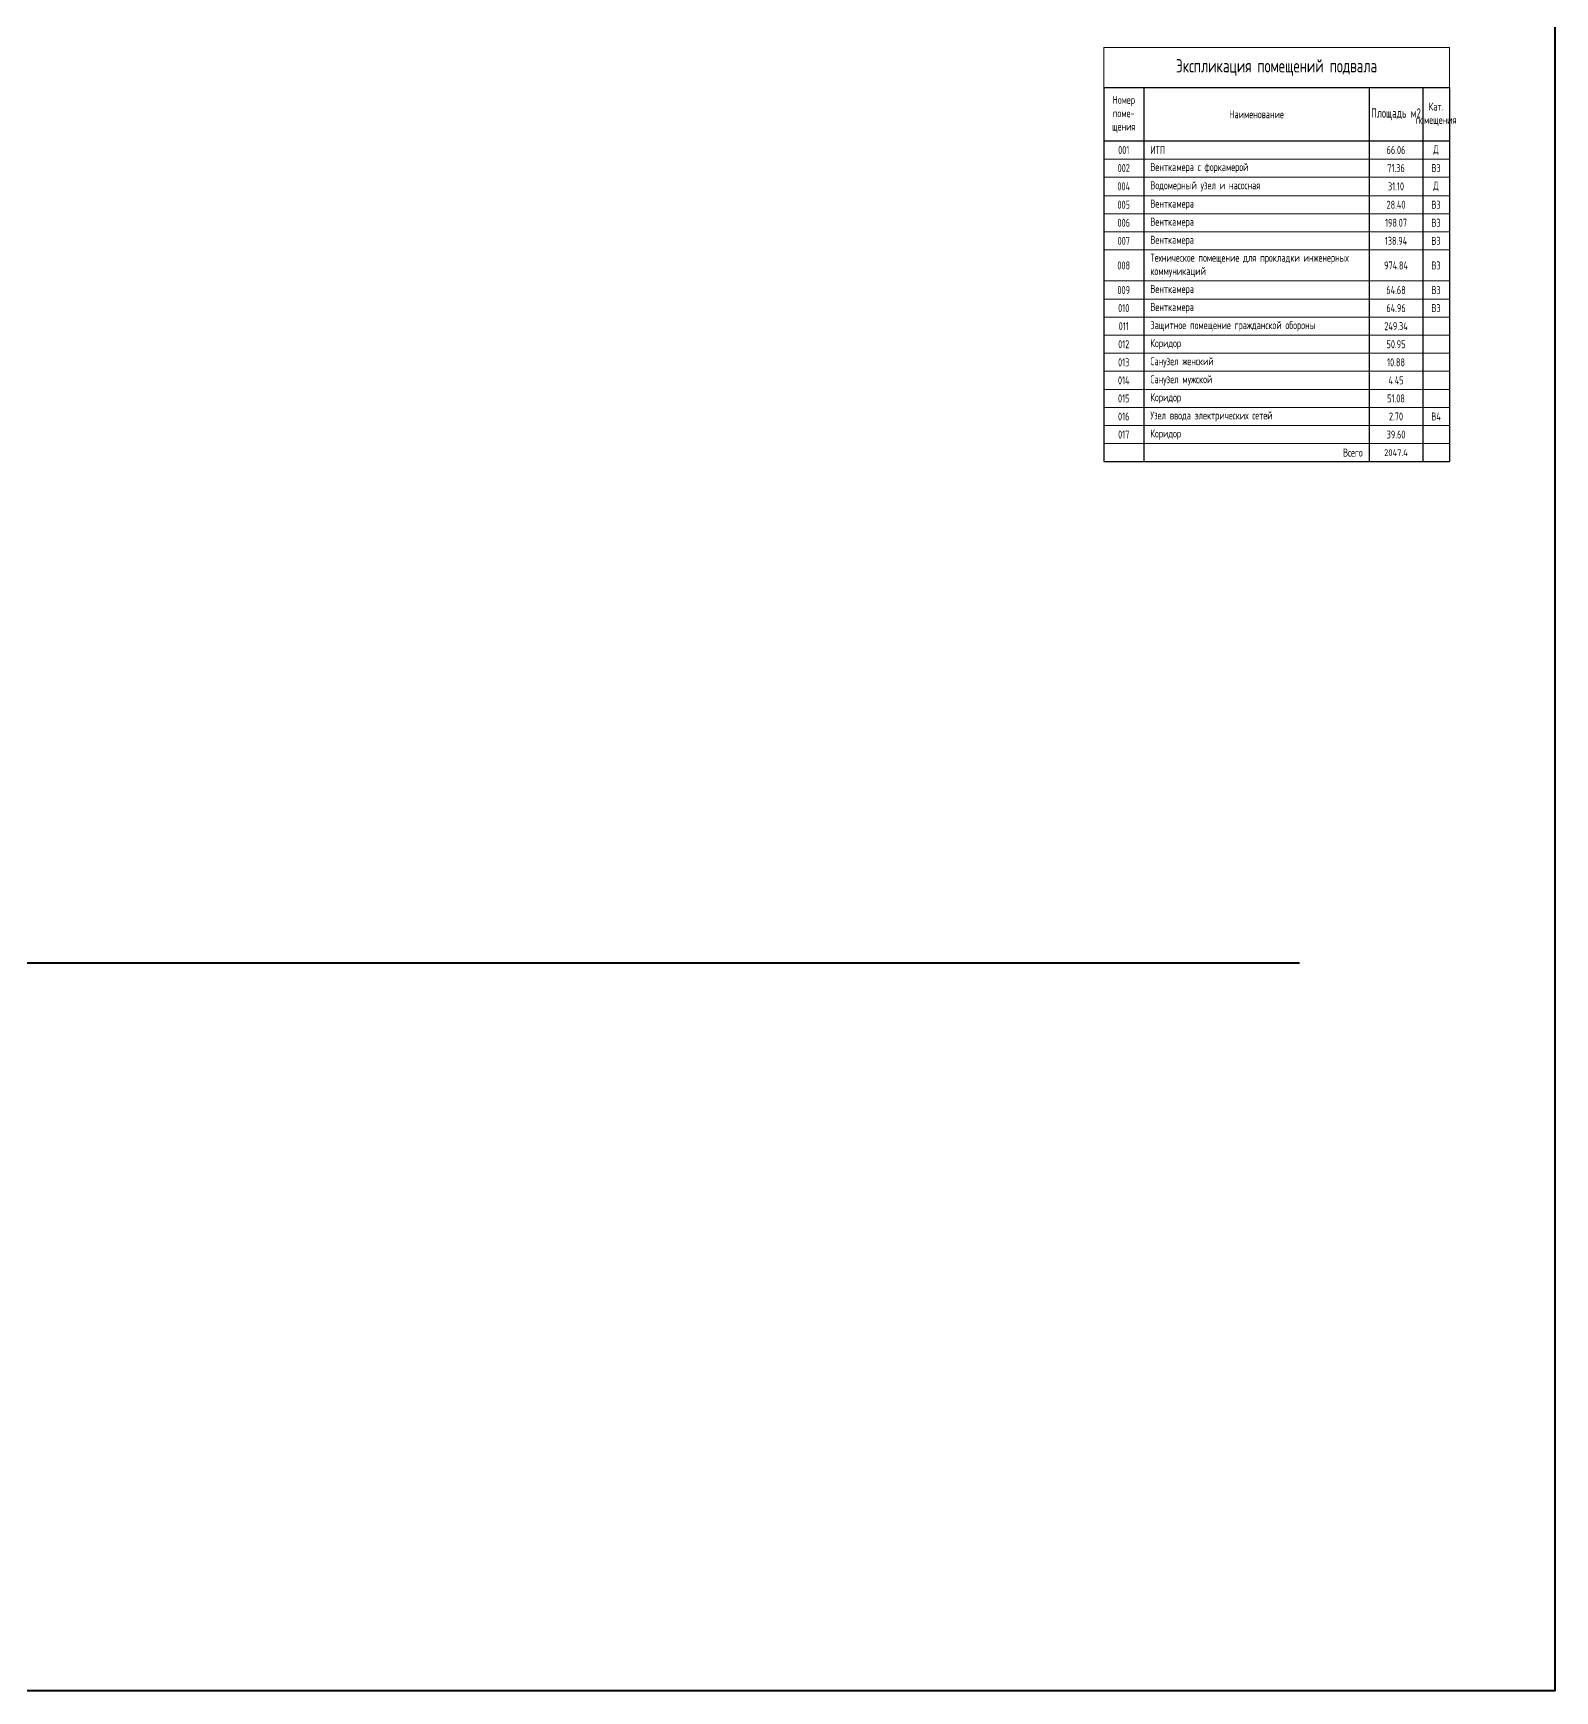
# Model space of a CAD drawing. Header units: millimetres. Extents: x -228453 to 227689, y -157708 to 78645.
# Drawn here: x 23491 to 80523, y -157708 to -95579 of the extents above; entities that cross this region are included whole.
import ezdxf

# ---------------------------------------------------------------- set-up
doc = ezdxf.new("R2010")
doc.units = ezdxf.units.MM
doc.layers.get('0').update_dxf_attribs({"color": 250, "lineweight": 0})
doc.layers.get('Defpoints').update_dxf_attribs({"true_color": 0xe5410b})
doc.layers.add('АР_Таблицы', color=164, linetype='Continuous')
doc.styles.add('ISOCPEUR', font='isocpeur.ttf', dxfattribs={"width": 0.7})
doc.styles.add('ISOCPEUR_2', font='isocpeur.ttf', dxfattribs={"width": 0.9, "height": 300})

# ---------------------------------------------------------------- blocks, each defined once
blk = doc.blocks.new('*T971')
at = {"layer": 'Defpoints', "color": 8, "linetype": 'ByBlock', "lineweight": 0, "ltscale": 20, "transparency": 16777216}
for p, q in [((0, 0), (12955, 0)), ((0, 0), (0, -1500)), ((12955, 0), (12955, -1500))]:
    blk.add_line(p, q, dxfattribs=at)
at = {"layer": 'АР_Таблицы', "color": 0, "linetype": 'ByBlock', "lineweight": 30, "ltscale": 20, "transparency": 16777216}
for p, q in [((0, -1500), (12955, -1500)), ((0, -1500), (0, -15518)), ((1500, -1500), (1500, -15518)), ((9955, -1500), (9955, -15518)), ((11955, -1500), (11955, -15518)), ((12955, -1500), (12955, -15518)), ((0, -3500), (12955, -3500)), ((0, -15518), (12955, -15518))]:
    blk.add_line(p, q, dxfattribs=at)
at = {"layer": 'АР_Таблицы', "color": 0, "linetype": 'ByBlock', "lineweight": -2, "ltscale": 20, "transparency": 16777216}
for p, q in [((0, -4177), (12955, -4177)), ((0, -4854), (12955, -4854)), ((0, -5551), (12955, -5551)), ((0, -6228), (12955, -6228)), ((0, -6905), (12955, -6905)), ((0, -7582), (12955, -7582)), ((0, -8748), (12955, -8748)), ((0, -9425), (12955, -9425)), ((0, -10102), (12955, -10102)), ((0, -10779), (12955, -10779)), ((0, -11456), (12955, -11456)), ((0, -12133), (12955, -12133)), ((0, -12810), (12955, -12810)), ((0, -13487), (12955, -13487)), ((0, -14164), (12955, -14164)), ((0, -14841), (12955, -14841))]:
    blk.add_line(p, q, dxfattribs=at)
at = {"layer": 'АР_Таблицы', "ltscale": 20, "transparency": 16777216}
for s, insert, char_height, width, attachment_point, style in [('Экспликация помещений подвала', (6477, -750), 500, 12854.8, 5, 'ISOCPEUR'), ('Номер поме- щения', (750, -2500), 300, 1400, 5, 'ISOCPEUR'), ('Наименование', (5727, -2500), 300, 8354.8, 5, 'ISOCPEUR'), ('Площадь м2', (10955, -2500), 350, 1900, 5, 'ISOCPEUR'), ('Кат. помещения', (12455, -2500), 300, 900, 5, 'ISOCPEUR'), ('001', (750, -3838), 300, 1223.08, 5, 'ISOCPEUR'), ('ИТП', (1750, -3838), 300, 7954.8, 4, 'ISOCPEUR'), ('66.06', (10955, -3838), 300, 1500, 5, 'ISOCPEUR'), ('{\\C1;Д}', (12455, -3838), 300, 900, 5, 'ISOCPEUR'), ('Венткамера с форкамерой', (1750, -4515), 300, 7954.8, 4, 'ISOCPEUR'), ('002', (750, -4515), 300, 1223.08, 5, 'ISOCPEUR'), ('71.36', (10955, -4515), 300, 1500, 5, 'ISOCPEUR'), ('{\\C1;В3}', (12455, -4515), 300, 900, 5, 'ISOCPEUR'), ('004', (750, -5202), 300, 1223.08, 5, 'ISOCPEUR'), ('Водомерный узел и насосная', (1750, -5202), 300, 7954.8, 4, 'ISOCPEUR'), ('31.10', (10955, -5202), 300, 1500, 5, 'ISOCPEUR'), ('{\\C1;Д}', (12455, -5202), 300, 900, 5, 'ISOCPEUR'), ('005', (750, -5889), 300, 1223.08, 5, 'ISOCPEUR'), ('Венткамера', (1750, -5889), 300, 7954.8, 4, 'ISOCPEUR'), ('28.40', (10955, -5889), 300, 1500, 5, 'ISOCPEUR'), ('{\\C1;В3}', (12455, -5889), 300, 900, 5, 'ISOCPEUR'), ('006', (750, -6566), 300, 1223.08, 5, 'ISOCPEUR'), ('Венткамера', (1750, -6566), 300, 7954.8, 4, 'ISOCPEUR'), ('198.07', (10955, -6566), 300, 1500, 5, 'ISOCPEUR'), ('{\\C1;В3}', (12455, -6566), 300, 900, 5, 'ISOCPEUR'), ('007', (750, -7243), 300, 1223.08, 5, 'ISOCPEUR'), ('Венткамера', (1750, -7243), 300, 7954.8, 4, 'ISOCPEUR'), ('138.94', (10955, -7243), 300, 1500, 5, 'ISOCPEUR'), ('{\\C1;В3}', (12455, -7243), 300, 900, 5, 'ISOCPEUR'), ('008', (750, -8165), 300, 1223.08, 5, 'ISOCPEUR'), ('Техническое помещение для прокладки инженерных коммуникаций', (1750, -8165), 300, 7954.8, 4, 'ISOCPEUR'), ('974.84', (10955, -8165), 300, 1500, 5, 'ISOCPEUR'), ('{\\C1;В3}', (12455, -8165), 300, 900, 5, 'ISOCPEUR'), ('009', (750, -9087), 300, 1223.08, 5, 'ISOCPEUR'), ('Венткамера', (1750, -9087), 300, 7954.8, 4, 'ISOCPEUR'), ('64.68', (10955, -9087), 300, 1500, 5, 'ISOCPEUR'), ('{\\C1;В3}', (12455, -9087), 300, 900, 5, 'ISOCPEUR'), ('010', (750, -9764), 300, 1223.08, 5, 'ISOCPEUR'), ('Венткамера', (1750, -9764), 300, 7954.8, 4, 'ISOCPEUR'), ('64.96', (10955, -9764), 300, 1500, 5, 'ISOCPEUR'), ('{\\C1;В3}', (12455, -9764), 300, 900, 5, 'ISOCPEUR'), ('011', (750, -10441), 300, 1223.08, 5, 'ISOCPEUR'), ('Защитное помещение гражданской обороны', (1750, -10441), 300, 7954.8, 4, 'ISOCPEUR'), ('249.34', (10955, -10441), 300, 1500, 5, 'ISOCPEUR'), ('012', (750, -11118), 300, 1223.08, 5, 'ISOCPEUR'), ('Коридор', (1750, -11118), 300, 7954.8, 4, 'ISOCPEUR'), ('50.95', (10955, -11118), 300, 1500, 5, 'ISOCPEUR'), ('013', (750, -11795), 300, 1223.08, 5, 'ISOCPEUR'), ('Санузел женский', (1750, -11795), 300, 7954.8, 4, 'ISOCPEUR'), ('10.88', (10955, -11795), 300, 1500, 5, 'ISOCPEUR'), ('014', (750, -12472), 300, 1223.08, 5, 'ISOCPEUR'), ('Санузел мужской', (1750, -12472), 300, 7954.8, 4, 'ISOCPEUR'), ('4.45', (10955, -12472), 300, 1500, 5, 'ISOCPEUR'), ('015', (750, -13149), 300, 1223.08, 5, 'ISOCPEUR'), ('Коридор', (1750, -13149), 300, 7954.8, 4, 'ISOCPEUR'), ('51.08', (10955, -13149), 300, 1500, 5, 'ISOCPEUR'), ('Узел ввода электрических сетей', (1750, -13826), 300, 7954.8, 4, 'ISOCPEUR'), ('016', (750, -13826), 300, 1223.08, 5, 'ISOCPEUR'), ('2.70', (10955, -13826), 300, 1500, 5, 'ISOCPEUR'), ('{\\C1;В4}', (12455, -13826), 300, 900, 5, 'ISOCPEUR'), ('017', (750, -14503), 300, 1223.08, 5, 'ISOCPEUR'), ('Коридор', (1750, -14503), 300, 7954.8, 4, 'ISOCPEUR'), ('39.60', (10955, -14503), 300, 1500, 5, 'ISOCPEUR'), ('Всего', (9705, -15180), 300, 7954.8, 6, 'ISOCPEUR'), ('2047.4', (10955, -15180), 250, 1980, 5, 'ISOCPEUR_2')]:
    blk.add_mtext(s, dxfattribs=dict(at, insert=insert, char_height=char_height, width=width, attachment_point=attachment_point, style=style))

msp = doc.modelspace()

# ---------------------------------------------------------------- linework, layer by layer
at = {"layer": 'Defpoints', "lineweight": 40, "ltscale": 20}
msp.add_line((-22530.8, -130426.4), (70956.1, -130426.4), dxfattribs=at)
at = {"layer": 'Defpoints', "color": 3, "lineweight": 40, "ltscale": 20}
msp.add_lwpolyline([(-33541, -61278), (80523.2, -61278), (80523.2, -157708.1), (-33541, -157708.1)], close=True, dxfattribs=at)

# ---------------------------------------------------------------- block references
msp.add_blockref('*T971', (63615.2, -96120))

doc.saveas('drawing.dxf')
